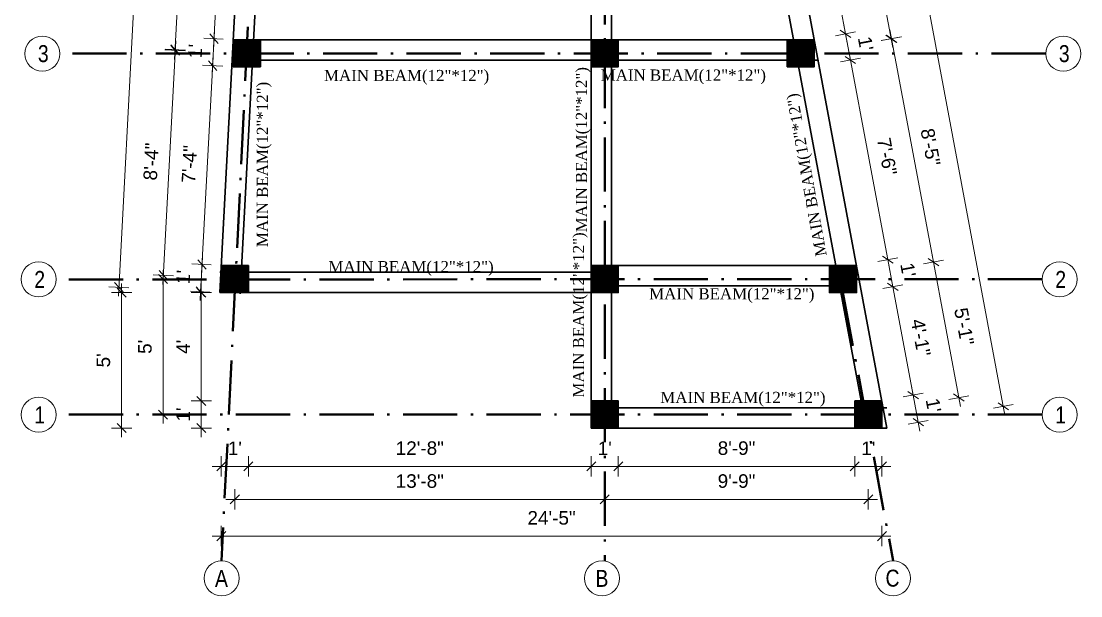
# Model space of a CAD drawing. Header units: inches. Extents: x 45643 to 70559, y -8725 to 1713.
# Drawn here: x 64613.7 to 65082.9, y -3886.4 to -3631.9 of the extents above; entities that cross this region are included whole.
import ezdxf

# ---------------------------------------------------------------- set-up
doc = ezdxf.new("R2010")
doc.units = ezdxf.units.IN
doc.header["$MEASUREMENT"] = 0
doc.linetypes.add('ACAD_ISO10W100', pattern=[18.5, 12, -3, 0.5, -3])
for name, color, linetype, lineweight in [('A-Wall', 250, 'Continuous', 40), ('A_Title Text', 105, 'Continuous', 60), ('ELEVATION', 6, 'Continuous', 30), ('Text', 7, 'Continuous', 9)]:
    doc.layers.add(name, color=color, linetype=linetype, lineweight=lineweight)
doc.styles.add('Arial', font='arial.ttf')
doc.styles.add('DIM', font='', dxfattribs={"height": 100})
doc.styles.get("Standard").update_dxf_attribs({"font": 'times.ttf'})
doc.styles.get('DIM').set_extended_font_data('VNI-Helve-Condense')
doc.dimstyles.new('Sudeep', dxfattribs={"dimtxt": 6, "dimasz": 4, "dimexe": 4.5, "dimexo": 4.5, "dimgap": 5, "dimtad": 1, "dimdec": 0, "dimlunit": 4, "dimtxsty": 'Arial', "dimblk": 'OBLIQUE', "dimcen": 250, "dimdle": 4, "dimclrd": 86, "dimclre": 5, "dimclrt": 1, "dimadec": 0, "dimazin": 0, "dimtfac": 1, "dimtdec": 0, "dimtix": 1, "dimtmove": 1, "dimatfit": 3, "dimldrblk": 'OBLIQUE', "dimfxl": 4.5, "dimfxlon": 1, "dimfrac": 2, "dimlwd": 15, "dimlwe": 13, "dimarcsym": 0})

# ---------------------------------------------------------------- blocks, each defined once
blk = doc.blocks.new('_Oblique')
at = {"color": 0, "linetype": 'ByBlock', "lineweight": -2}
blk.add_line((-0.5, -0.5), (0.5, 0.5), dxfattribs=at)
blk = doc.blocks.new('*D860')
at = {"layer": 'A_Title Text', "color": 5, "lineweight": 13, "transparency": 16777216}
for p, q in [((64697.83, -3739.86), (64689.3, -3739.41)), ((64697.19, -3751.86), (64688.66, -3751.41))]:
    blk.add_line(p, q, dxfattribs=at)
at = {"layer": 'A_Title Text', "color": 86, "lineweight": 15, "transparency": 16777216}
for p, q in [((64693.15, -3751.65), (64693.79, -3739.65)), ((64693.79, -3739.65), (64694, -3735.65)), ((64693.15, -3751.65), (64692.94, -3755.64))]:
    blk.add_line(p, q, dxfattribs=at)
at = {"layer": 'Defpoints', "color": 0, "transparency": 16777216}
for p in [(64693.79, -3739.65), (64702.32, -3740.1), (64701.68, -3752.1)]:
    blk.add_point(p, dxfattribs=at)
at = {"layer": 'A_Title Text', "color": 86, "lineweight": 15, "transparency": 16777216, "xscale": 4, "yscale": 4, "zscale": 4}
for p, rotation in [((64693.79, -3739.65), 266.951531071017), ((64693.15, -3751.65), 86.95153107101702)]:
    blk.add_blockref('_Oblique', p, dxfattribs=dict(at, rotation=rotation))
at = {"layer": 'A_Title Text', "color": 1, "transparency": 16777216, "insert": (64685.47, -3745.22), "char_height": 6, "attachment_point": 5, "rotation": 86.9515, "style": 'Arial'}
blk.add_mtext("1'", dxfattribs=at)
blk = doc.blocks.new('*D861')
at = {"layer": 'A_Title Text', "color": 86, "lineweight": 15, "transparency": 16777216}
blk.add_line((64693.58, -3743.64), (64698.69, -3647.62), dxfattribs=at)
at = {"layer": 'A_Title Text', "color": 5, "lineweight": 13, "transparency": 16777216}
for p, q in [((64702.97, -3651.85), (64693.99, -3651.37)), ((64697.83, -3739.86), (64689.3, -3739.41))]:
    blk.add_line(p, q, dxfattribs=at)
at = {"layer": 'Defpoints', "color": 0, "transparency": 16777216}
for p in [(64698.48, -3651.61), (64707.65, -3652.1), (64702.32, -3740.1)]:
    blk.add_point(p, dxfattribs=at)
at = {"layer": 'A_Title Text', "color": 86, "lineweight": 15, "transparency": 16777216, "xscale": 4, "yscale": 4, "zscale": 4}
for p, rotation in [((64698.48, -3651.61), 86.95153107069835), ((64693.79, -3739.65), 266.9515310706984)]:
    blk.add_blockref('_Oblique', p, dxfattribs=dict(at, rotation=rotation))
at = {"layer": 'A_Title Text', "color": 1, "transparency": 16777216, "insert": (64688.15, -3695.2), "char_height": 6, "attachment_point": 5, "rotation": 86.9515, "style": 'Arial'}
blk.add_mtext('7\'-4"', dxfattribs=at)
blk = doc.blocks.new('*D862')
at = {"layer": 'A_Title Text', "color": 86, "lineweight": 15, "transparency": 16777216}
for p, q in [((64699.12, -3639.65), (64699.33, -3635.65)), ((64698.48, -3651.61), (64699.12, -3639.65)), ((64698.48, -3651.61), (64698.27, -3655.61))]:
    blk.add_line(p, q, dxfattribs=at)
at = {"layer": 'A_Title Text', "color": 5, "lineweight": 13, "transparency": 16777216}
for p, q in [((64703.15, -3639.86), (64694.62, -3639.41)), ((64702.97, -3651.85), (64693.99, -3651.37))]:
    blk.add_line(p, q, dxfattribs=at)
at = {"layer": 'Defpoints', "color": 0, "transparency": 16777216}
for p in [(64699.12, -3639.65), (64707.65, -3640.1), (64707.65, -3652.1)]:
    blk.add_point(p, dxfattribs=at)
at = {"layer": 'A_Title Text', "color": 86, "lineweight": 15, "transparency": 16777216, "xscale": 4, "yscale": 4, "zscale": 4}
for p, rotation in [((64699.12, -3639.65), 266.9515310706984), ((64698.48, -3651.61), 86.95153107069831)]:
    blk.add_blockref('_Oblique', p, dxfattribs=dict(at, rotation=rotation))
at = {"layer": 'A_Title Text', "color": 1, "transparency": 16777216, "insert": (64690.8, -3645.2), "char_height": 6, "attachment_point": 5, "rotation": 86.9515, "style": 'Arial'}
blk.add_mtext("1'", dxfattribs=at)
blk = doc.blocks.new('*D734')
at = {"layer": 'A_Title Text', "color": 86, "lineweight": 15, "transparency": 16777216}
blk.add_line((64676.48, -3748.44), (64682.14, -3640.55), dxfattribs=at)
at = {"layer": 'A_Title Text', "color": 5, "lineweight": 13, "transparency": 16777216}
for p, q in [((64686.43, -3644.78), (64677.44, -3644.31)), ((64681.19, -3744.68), (64672.2, -3744.21))]:
    blk.add_line(p, q, dxfattribs=at)
at = {"layer": 'Defpoints', "color": 0, "transparency": 16777216}
for p in [(64681.93, -3644.55), (64713.56, -3646.21), (64708.32, -3746.1)]:
    blk.add_point(p, dxfattribs=at)
at = {"layer": 'A_Title Text', "color": 86, "lineweight": 15, "transparency": 16777216, "xscale": 4, "yscale": 4, "zscale": 4}
for p, rotation in [((64681.93, -3644.55), 86.99648609748124), ((64676.69, -3744.44), 266.9964860974812)]:
    blk.add_blockref('_Oblique', p, dxfattribs=dict(at, rotation=rotation))
at = {"layer": 'A_Title Text', "color": 1, "transparency": 16777216, "insert": (64671.26, -3694.07), "char_height": 6, "attachment_point": 5, "rotation": 86.9965, "style": 'Arial'}
blk.add_mtext('8\'-4"', dxfattribs=at)
blk = doc.blocks.new('*D736')
at = {"layer": 'A_Title Text', "color": 86, "lineweight": 15, "transparency": 16777216}
blk.add_line((64675.03, -3410.28), (64656.74, -3753.71), dxfattribs=at)
at = {"layer": 'A_Title Text', "color": 5, "lineweight": 13, "transparency": 16777216}
for p, q in [((64679.31, -3414.52), (64670.32, -3414.04)), ((64661.45, -3749.96), (64652.46, -3749.48))]:
    blk.add_line(p, q, dxfattribs=at)
at = {"layer": 'Defpoints', "color": 0, "transparency": 16777216}
for p in [(64719.55, -3416.66), (64656.95, -3749.72), (64701.68, -3752.1)]:
    blk.add_point(p, dxfattribs=at)
at = {"layer": 'A_Title Text', "color": 86, "lineweight": 15, "transparency": 16777216, "xscale": 4, "yscale": 4, "zscale": 4}
for p, rotation in [((64674.82, -3414.28), 86.95153107106754), ((64656.95, -3749.72), 266.9515310710676)]:
    blk.add_blockref('_Oblique', p, dxfattribs=dict(at, rotation=rotation))
at = {"layer": 'A_Title Text', "color": 1, "transparency": 16777216, "insert": (64657.83, -3581.57), "char_height": 6, "attachment_point": 5, "rotation": 86.9515, "style": 'Arial'}
blk.add_mtext("28'", dxfattribs=at)
blk = doc.blocks.new('*D865')
at = {"layer": 'A_Title Text', "color": 86, "lineweight": 15, "transparency": 16777216}
blk.add_line((64693.47, -3748.1), (64693.47, -3804.1), dxfattribs=at)
at = {"layer": 'A_Title Text', "color": 5, "lineweight": 13, "transparency": 16777216}
for p, q in [((64697.97, -3752.1), (64688.97, -3752.1)), ((64697.97, -3800.1), (64688.97, -3800.1))]:
    blk.add_line(p, q, dxfattribs=at)
at = {"layer": 'Defpoints', "color": 0, "transparency": 16777216}
for p in [(64866.13, -3752.1), (64693.47, -3800.1), (64866.13, -3800.1)]:
    blk.add_point(p, dxfattribs=at)
at = {"layer": 'A_Title Text', "color": 86, "lineweight": 15, "transparency": 16777216, "xscale": 4, "yscale": 4, "zscale": 4}
for p, rotation in [((64693.47, -3752.1), 90), ((64693.47, -3800.1), 270)]:
    blk.add_blockref('_Oblique', p, dxfattribs=dict(at, rotation=rotation))
at = {"layer": 'A_Title Text', "color": 1, "transparency": 16777216, "insert": (64685.47, -3776.1), "char_height": 6, "attachment_point": 5, "rotation": 90, "style": 'Arial'}
blk.add_mtext("4'", dxfattribs=at)
blk = doc.blocks.new('*D866')
at = {"layer": 'A_Title Text', "color": 5, "lineweight": 13, "transparency": 16777216}
for p, q in [((64697.97, -3800.1), (64688.97, -3800.1)), ((64697.97, -3812.1), (64688.97, -3812.1))]:
    blk.add_line(p, q, dxfattribs=at)
at = {"layer": 'A_Title Text', "color": 86, "lineweight": 15, "transparency": 16777216}
for p, q in [((64693.47, -3800.1), (64693.47, -3796.1)), ((64693.47, -3800.1), (64693.47, -3812.1)), ((64693.47, -3812.1), (64693.47, -3816.1))]:
    blk.add_line(p, q, dxfattribs=at)
at = {"layer": 'Defpoints', "color": 0, "transparency": 16777216}
for p in [(64866.13, -3800.1), (64693.47, -3812.1), (64866.13, -3812.1)]:
    blk.add_point(p, dxfattribs=at)
at = {"layer": 'A_Title Text', "color": 86, "lineweight": 15, "transparency": 16777216, "xscale": 4, "yscale": 4, "zscale": 4}
for p, rotation in [((64693.47, -3800.1), 270), ((64693.47, -3812.1), 90)]:
    blk.add_blockref('_Oblique', p, dxfattribs=dict(at, rotation=rotation))
at = {"layer": 'A_Title Text', "color": 1, "transparency": 16777216, "insert": (64685.46, -3806.1), "char_height": 6, "attachment_point": 5, "rotation": 90, "style": 'Arial'}
blk.add_mtext("1'", dxfattribs=at)
blk = doc.blocks.new('*D737')
at = {"layer": 'A_Title Text', "color": 86, "lineweight": 15, "transparency": 16777216}
blk.add_line((64676.57, -3810.1), (64676.57, -3742.1), dxfattribs=at)
at = {"layer": 'A_Title Text', "color": 5, "lineweight": 13, "transparency": 16777216}
for p, q in [((64681.07, -3746.1), (64672.07, -3746.1)), ((64681.07, -3806.1), (64672.07, -3806.1))]:
    blk.add_line(p, q, dxfattribs=at)
at = {"layer": 'Defpoints', "color": 0, "transparency": 16777216}
for p in [(64676.57, -3746.1), (64872.13, -3746.1), (64872.13, -3806.1)]:
    blk.add_point(p, dxfattribs=at)
at = {"layer": 'A_Title Text', "color": 86, "lineweight": 15, "transparency": 16777216, "xscale": 4, "yscale": 4, "zscale": 4}
for p, rotation in [((64676.57, -3746.1), 90), ((64676.57, -3806.1), 270)]:
    blk.add_blockref('_Oblique', p, dxfattribs=dict(at, rotation=rotation))
at = {"layer": 'A_Title Text', "color": 1, "transparency": 16777216, "insert": (64668.52, -3776.1), "char_height": 6, "attachment_point": 5, "rotation": 90, "style": 'Arial'}
blk.add_mtext("5'", dxfattribs=at)
blk = doc.blocks.new('*D738')
at = {"layer": 'A_Title Text', "color": 86, "lineweight": 15, "transparency": 16777216}
blk.add_line((64658.17, -3748.1), (64658.17, -3816.1), dxfattribs=at)
at = {"layer": 'A_Title Text', "color": 5, "lineweight": 13, "transparency": 16777216}
for p, q in [((64662.67, -3752.1), (64653.67, -3752.1)), ((64662.67, -3812.1), (64653.67, -3812.1))]:
    blk.add_line(p, q, dxfattribs=at)
at = {"layer": 'Defpoints', "color": 0, "transparency": 16777216}
for p in [(64875.13, -3752.1), (64658.17, -3812.1), (64875.13, -3812.1)]:
    blk.add_point(p, dxfattribs=at)
at = {"layer": 'A_Title Text', "color": 86, "lineweight": 15, "transparency": 16777216, "xscale": 4, "yscale": 4, "zscale": 4}
for p, rotation in [((64658.17, -3752.1), 90), ((64658.17, -3812.1), 270)]:
    blk.add_blockref('_Oblique', p, dxfattribs=dict(at, rotation=rotation))
at = {"layer": 'A_Title Text', "color": 1, "transparency": 16777216, "insert": (64650.12, -3782.1), "char_height": 6, "attachment_point": 5, "rotation": 90, "style": 'Arial'}
blk.add_mtext("5'", dxfattribs=at)
blk = doc.blocks.new('*D867')
at = {"layer": 'A_Title Text', "color": 5, "lineweight": 13, "transparency": 16777216}
for p, q in [((64702.32, -3824.57), (64702.32, -3833.57)), ((64714.32, -3824.57), (64714.32, -3833.57))]:
    blk.add_line(p, q, dxfattribs=at)
at = {"layer": 'A_Title Text', "color": 86, "lineweight": 15, "transparency": 16777216}
for p, q in [((64702.32, -3829.07), (64698.32, -3829.07)), ((64702.32, -3829.07), (64714.32, -3829.07)), ((64714.32, -3829.07), (64718.32, -3829.07))]:
    blk.add_line(p, q, dxfattribs=at)
at = {"layer": 'Defpoints', "color": 0, "transparency": 16777216}
for p in [(64702.32, -3752.1), (64714.32, -3752.1), (64714.32, -3829.07)]:
    blk.add_point(p, dxfattribs=at)
at = {"layer": 'A_Title Text', "color": 86, "lineweight": 15, "transparency": 16777216, "xscale": 4, "yscale": 4, "zscale": 4}
blk.add_blockref('_Oblique', (64702.32, -3829.07), dxfattribs=at)
at = {"layer": 'A_Title Text', "color": 86, "lineweight": 15, "transparency": 16777216, "xscale": 4, "yscale": 4, "zscale": 4, "rotation": 180}
blk.add_blockref('_Oblique', (64714.32, -3829.07), dxfattribs=at)
at = {"layer": 'A_Title Text', "color": 1, "transparency": 16777216, "insert": (64708.32, -3821.06), "char_height": 6, "attachment_point": 5, "style": 'Arial'}
blk.add_mtext("1'", dxfattribs=at)
blk = doc.blocks.new('*D868')
at = {"layer": 'A_Title Text', "color": 5, "lineweight": 13, "transparency": 16777216}
for p, q in [((64714.32, -3824.57), (64714.32, -3833.57)), ((64866.13, -3824.57), (64866.13, -3833.57))]:
    blk.add_line(p, q, dxfattribs=at)
at = {"layer": 'A_Title Text', "color": 86, "lineweight": 15, "transparency": 16777216}
blk.add_line((64710.32, -3829.07), (64870.13, -3829.07), dxfattribs=at)
at = {"layer": 'Defpoints', "color": 0, "transparency": 16777216}
for p in [(64714.32, -3752.1), (64866.13, -3812.1), (64866.13, -3829.07)]:
    blk.add_point(p, dxfattribs=at)
at = {"layer": 'A_Title Text', "color": 86, "lineweight": 15, "transparency": 16777216, "xscale": 4, "yscale": 4, "zscale": 4, "rotation": 180}
blk.add_blockref('_Oblique', (64714.32, -3829.07), dxfattribs=at)
at = {"layer": 'A_Title Text', "color": 86, "lineweight": 15, "transparency": 16777216, "xscale": 4, "yscale": 4, "zscale": 4}
blk.add_blockref('_Oblique', (64866.13, -3829.07), dxfattribs=at)
at = {"layer": 'A_Title Text', "color": 1, "transparency": 16777216, "insert": (64790.22, -3821.01), "char_height": 6, "attachment_point": 5, "style": 'Arial'}
blk.add_mtext('12\'-8"', dxfattribs=at)
blk = doc.blocks.new('*D869')
at = {"layer": 'A_Title Text', "color": 5, "lineweight": 13, "transparency": 16777216}
for p, q in [((64866.13, -3824.57), (64866.13, -3833.57)), ((64878.13, -3824.57), (64878.13, -3833.57))]:
    blk.add_line(p, q, dxfattribs=at)
at = {"layer": 'A_Title Text', "color": 86, "lineweight": 15, "transparency": 16777216}
for p, q in [((64866.13, -3829.07), (64862.13, -3829.07)), ((64866.13, -3829.07), (64878.13, -3829.07)), ((64878.13, -3829.07), (64882.13, -3829.07))]:
    blk.add_line(p, q, dxfattribs=at)
at = {"layer": 'Defpoints', "color": 0, "transparency": 16777216}
for p in [(64866.13, -3812.1), (64878.13, -3812.1), (64878.13, -3829.07)]:
    blk.add_point(p, dxfattribs=at)
at = {"layer": 'A_Title Text', "color": 86, "lineweight": 15, "transparency": 16777216, "xscale": 4, "yscale": 4, "zscale": 4}
blk.add_blockref('_Oblique', (64866.13, -3829.07), dxfattribs=at)
at = {"layer": 'A_Title Text', "color": 86, "lineweight": 15, "transparency": 16777216, "xscale": 4, "yscale": 4, "zscale": 4, "rotation": 180}
blk.add_blockref('_Oblique', (64878.13, -3829.07), dxfattribs=at)
at = {"layer": 'A_Title Text', "color": 1, "transparency": 16777216, "insert": (64872.13, -3821.06), "char_height": 6, "attachment_point": 5, "style": 'Arial'}
blk.add_mtext("1'", dxfattribs=at)
blk = doc.blocks.new('*D870')
at = {"layer": 'A_Title Text', "color": 5, "lineweight": 13, "transparency": 16777216}
for p, q in [((64878.13, -3824.57), (64878.13, -3833.57)), ((64982.84, -3824.57), (64982.84, -3833.57))]:
    blk.add_line(p, q, dxfattribs=at)
at = {"layer": 'A_Title Text', "color": 86, "lineweight": 15, "transparency": 16777216}
blk.add_line((64874.13, -3829.07), (64986.84, -3829.07), dxfattribs=at)
at = {"layer": 'Defpoints', "color": 0, "transparency": 16777216}
for p in [(64878.13, -3812.1), (64982.84, -3812.1), (64982.84, -3829.07)]:
    blk.add_point(p, dxfattribs=at)
at = {"layer": 'A_Title Text', "color": 86, "lineweight": 15, "transparency": 16777216, "xscale": 4, "yscale": 4, "zscale": 4, "rotation": 180}
blk.add_blockref('_Oblique', (64878.13, -3829.07), dxfattribs=at)
at = {"layer": 'A_Title Text', "color": 86, "lineweight": 15, "transparency": 16777216, "xscale": 4, "yscale": 4, "zscale": 4}
blk.add_blockref('_Oblique', (64982.84, -3829.07), dxfattribs=at)
at = {"layer": 'A_Title Text', "color": 1, "transparency": 16777216, "insert": (64930.48, -3821.01), "char_height": 6, "attachment_point": 5, "style": 'Arial'}
blk.add_mtext('8\'-9"', dxfattribs=at)
blk = doc.blocks.new('*D871')
at = {"layer": 'A_Title Text', "color": 5, "lineweight": 13, "transparency": 16777216}
for p, q in [((64982.84, -3824.57), (64982.84, -3833.57)), ((64994.84, -3824.57), (64994.84, -3833.57))]:
    blk.add_line(p, q, dxfattribs=at)
at = {"layer": 'A_Title Text', "color": 86, "lineweight": 15, "transparency": 16777216}
for p, q in [((64982.84, -3829.07), (64978.84, -3829.07)), ((64982.84, -3829.07), (64994.84, -3829.07)), ((64994.84, -3829.07), (64998.84, -3829.07))]:
    blk.add_line(p, q, dxfattribs=at)
at = {"layer": 'Defpoints', "color": 0, "transparency": 16777216}
for p in [(64982.84, -3812.1), (64994.84, -3812.1), (64994.84, -3829.07)]:
    blk.add_point(p, dxfattribs=at)
at = {"layer": 'A_Title Text', "color": 86, "lineweight": 15, "transparency": 16777216, "xscale": 4, "yscale": 4, "zscale": 4}
blk.add_blockref('_Oblique', (64982.84, -3829.07), dxfattribs=at)
at = {"layer": 'A_Title Text', "color": 86, "lineweight": 15, "transparency": 16777216, "xscale": 4, "yscale": 4, "zscale": 4, "rotation": 180}
blk.add_blockref('_Oblique', (64994.84, -3829.07), dxfattribs=at)
at = {"layer": 'A_Title Text', "color": 1, "transparency": 16777216, "insert": (64988.84, -3821.06), "char_height": 6, "attachment_point": 5, "style": 'Arial'}
blk.add_mtext("1'", dxfattribs=at)
blk = doc.blocks.new('*D739')
at = {"layer": 'A_Title Text', "color": 5, "lineweight": 13, "transparency": 16777216}
for p, q in [((64708.32, -3839.15), (64708.32, -3848.15)), ((64872.13, -3839.15), (64872.13, -3848.15))]:
    blk.add_line(p, q, dxfattribs=at)
at = {"layer": 'A_Title Text', "color": 86, "lineweight": 15, "transparency": 16777216}
blk.add_line((64704.32, -3843.65), (64876.13, -3843.65), dxfattribs=at)
at = {"layer": 'Defpoints', "color": 0, "transparency": 16777216}
for p in [(64708.32, -3746.1), (64872.13, -3746.1), (64872.13, -3843.65)]:
    blk.add_point(p, dxfattribs=at)
at = {"layer": 'A_Title Text', "color": 86, "lineweight": 15, "transparency": 16777216, "xscale": 4, "yscale": 4, "zscale": 4, "rotation": 180}
blk.add_blockref('_Oblique', (64708.32, -3843.65), dxfattribs=at)
at = {"layer": 'A_Title Text', "color": 86, "lineweight": 15, "transparency": 16777216, "xscale": 4, "yscale": 4, "zscale": 4}
blk.add_blockref('_Oblique', (64872.13, -3843.65), dxfattribs=at)
at = {"layer": 'A_Title Text', "color": 1, "transparency": 16777216, "insert": (64790.22, -3835.59), "char_height": 6, "attachment_point": 5, "style": 'Arial'}
blk.add_mtext('13\'-8"', dxfattribs=at)
blk = doc.blocks.new('*D740')
at = {"layer": 'A_Title Text', "color": 5, "lineweight": 13, "transparency": 16777216}
for p, q in [((64872.13, -3839.15), (64872.13, -3848.15)), ((64988.84, -3839.15), (64988.84, -3848.15))]:
    blk.add_line(p, q, dxfattribs=at)
at = {"layer": 'A_Title Text', "color": 86, "lineweight": 15, "transparency": 16777216}
blk.add_line((64868.13, -3843.65), (64992.84, -3843.65), dxfattribs=at)
at = {"layer": 'Defpoints', "color": 0, "transparency": 16777216}
for p in [(64872.13, -3746.1), (64988.84, -3806.1), (64988.84, -3843.65)]:
    blk.add_point(p, dxfattribs=at)
at = {"layer": 'A_Title Text', "color": 86, "lineweight": 15, "transparency": 16777216, "xscale": 4, "yscale": 4, "zscale": 4, "rotation": 180}
blk.add_blockref('_Oblique', (64872.13, -3843.65), dxfattribs=at)
at = {"layer": 'A_Title Text', "color": 86, "lineweight": 15, "transparency": 16777216, "xscale": 4, "yscale": 4, "zscale": 4}
blk.add_blockref('_Oblique', (64988.84, -3843.65), dxfattribs=at)
at = {"layer": 'A_Title Text', "color": 1, "transparency": 16777216, "insert": (64930.48, -3835.59), "char_height": 6, "attachment_point": 5, "style": 'Arial'}
blk.add_mtext('9\'-9"', dxfattribs=at)
blk = doc.blocks.new('*D741')
at = {"layer": 'A_Title Text', "color": 5, "lineweight": 13, "transparency": 16777216}
for p, q in [((64702.32, -3855.45), (64702.32, -3864.45)), ((64994.84, -3855.45), (64994.84, -3864.45))]:
    blk.add_line(p, q, dxfattribs=at)
at = {"layer": 'A_Title Text', "color": 86, "lineweight": 15, "transparency": 16777216}
blk.add_line((64698.32, -3859.95), (64998.84, -3859.95), dxfattribs=at)
at = {"layer": 'Defpoints', "color": 0, "transparency": 16777216}
for p in [(64702.32, -3752.1), (64994.84, -3812.1), (64994.84, -3859.95)]:
    blk.add_point(p, dxfattribs=at)
at = {"layer": 'A_Title Text', "color": 86, "lineweight": 15, "transparency": 16777216, "xscale": 4, "yscale": 4, "zscale": 4, "rotation": 180}
blk.add_blockref('_Oblique', (64702.32, -3859.95), dxfattribs=at)
at = {"layer": 'A_Title Text', "color": 86, "lineweight": 15, "transparency": 16777216, "xscale": 4, "yscale": 4, "zscale": 4}
blk.add_blockref('_Oblique', (64994.84, -3859.95), dxfattribs=at)
at = {"layer": 'A_Title Text', "color": 1, "transparency": 16777216, "insert": (64848.58, -3851.89), "char_height": 6, "attachment_point": 5, "style": 'Arial'}
blk.add_mtext('24\'-5"', dxfattribs=at)
blk = doc.blocks.new('*D872')
at = {"layer": 'A_Title Text', "color": 86, "lineweight": 15, "transparency": 16777216}
for p, q in [((64997.47, -3737.5), (64996.74, -3733.57)), ((64997.47, -3737.5), (64999.72, -3749.5)), ((64999.72, -3749.5), (65000.46, -3753.43))]:
    blk.add_line(p, q, dxfattribs=at)
at = {"layer": 'A_Title Text', "color": 5, "lineweight": 13, "transparency": 16777216}
for p, q in [((64993.05, -3738.33), (65001.9, -3736.67)), ((64995.3, -3750.33), (65004.14, -3748.67))]:
    blk.add_line(p, q, dxfattribs=at)
at = {"layer": 'Defpoints', "color": 0, "transparency": 16777216}
for p in [(64983.62, -3740.1), (64985.87, -3752.1), (64999.72, -3749.5)]:
    blk.add_point(p, dxfattribs=at)
at = {"layer": 'A_Title Text', "color": 86, "lineweight": 15, "transparency": 16777216, "xscale": 4, "yscale": 4, "zscale": 4}
for p, rotation in [((64997.47, -3737.5), 280.6171471808366), ((64999.72, -3749.5), 100.6171471808367)]:
    blk.add_blockref('_Oblique', p, dxfattribs=dict(at, rotation=rotation))
at = {"layer": 'A_Title Text', "color": 1, "transparency": 16777216, "insert": (65006.47, -3742.03), "char_height": 6, "attachment_point": 5, "rotation": 280.6171, "style": 'Arial'}
blk.add_mtext("1'", dxfattribs=at)
blk = doc.blocks.new('*D744')
at = {"layer": 'A_Title Text', "color": 5, "lineweight": 13, "transparency": 16777216}
for p, q in [((64995.3, -3750.33), (65004.14, -3748.67)), ((65004.3, -3798.33), (65013.14, -3796.67))]:
    blk.add_line(p, q, dxfattribs=at)
at = {"layer": 'A_Title Text', "color": 86, "lineweight": 15, "transparency": 16777216}
blk.add_line((64998.98, -3745.57), (65009.46, -3801.43), dxfattribs=at)
at = {"layer": 'Defpoints', "color": 0, "transparency": 16777216}
for p in [(64985.87, -3752.1), (64994.84, -3800.1), (65008.72, -3797.5)]:
    blk.add_point(p, dxfattribs=at)
at = {"layer": 'A_Title Text', "color": 86, "lineweight": 15, "transparency": 16777216, "xscale": 4, "yscale": 4, "zscale": 4}
for p, rotation in [((64999.72, -3749.5), 100.6171471808367), ((65008.72, -3797.5), 280.6171471808366)]:
    blk.add_blockref('_Oblique', p, dxfattribs=dict(at, rotation=rotation))
at = {"layer": 'A_Title Text', "color": 1, "transparency": 16777216, "insert": (65012.1, -3772.02), "char_height": 6, "attachment_point": 5, "rotation": 280.6171, "style": 'Arial'}
blk.add_mtext('4\'-1"', dxfattribs=at)
blk = doc.blocks.new('*D745')
at = {"layer": 'A_Title Text', "color": 86, "lineweight": 15, "transparency": 16777216}
for p, q in [((65008.72, -3797.5), (65007.98, -3793.57)), ((65008.72, -3797.5), (65010.97, -3809.5)), ((65010.97, -3809.5), (65011.71, -3813.43))]:
    blk.add_line(p, q, dxfattribs=at)
at = {"layer": 'A_Title Text', "color": 5, "lineweight": 13, "transparency": 16777216}
for p, q in [((65004.3, -3798.33), (65013.14, -3796.67)), ((65006.55, -3810.33), (65015.39, -3808.67))]:
    blk.add_line(p, q, dxfattribs=at)
at = {"layer": 'Defpoints', "color": 0, "transparency": 16777216}
for p in [(64994.84, -3800.1), (65010.97, -3809.5), (64997.09, -3812.1)]:
    blk.add_point(p, dxfattribs=at)
at = {"layer": 'A_Title Text', "color": 86, "lineweight": 15, "transparency": 16777216, "xscale": 4, "yscale": 4, "zscale": 4}
for p, rotation in [((65008.72, -3797.5), 280.6171471808366), ((65010.97, -3809.5), 100.6171471808367)]:
    blk.add_blockref('_Oblique', p, dxfattribs=dict(at, rotation=rotation))
at = {"layer": 'A_Title Text', "color": 1, "transparency": 16777216, "insert": (65017.72, -3802.02), "char_height": 6, "attachment_point": 5, "rotation": 280.6171, "style": 'Arial'}
blk.add_mtext("1'", dxfattribs=at)
blk = doc.blocks.new('*D747')
at = {"layer": 'A_Title Text', "color": 86, "lineweight": 15, "transparency": 16777216}
blk.add_line((64998.44, -3635.75), (65018.44, -3742.52), dxfattribs=at)
at = {"layer": 'A_Title Text', "color": 5, "lineweight": 13, "transparency": 16777216}
for p, q in [((64994.75, -3640.51), (65003.6, -3638.86)), ((65013.28, -3739.42), (65022.13, -3737.76))]:
    blk.add_line(p, q, dxfattribs=at)
at = {"layer": 'Defpoints', "color": 0, "transparency": 16777216}
for p in [(64964.92, -3646.1), (65017.7, -3738.59), (64977.62, -3746.1)]:
    blk.add_point(p, dxfattribs=at)
at = {"layer": 'A_Title Text', "color": 86, "lineweight": 15, "transparency": 16777216, "xscale": 4, "yscale": 4, "zscale": 4}
for p, rotation in [((64999.18, -3639.68), 100.6084701990648), ((65017.7, -3738.59), 280.6084701990648)]:
    blk.add_blockref('_Oblique', p, dxfattribs=dict(at, rotation=rotation))
at = {"layer": 'A_Title Text', "color": 1, "transparency": 16777216, "insert": (65016.37, -3687.65), "char_height": 6, "attachment_point": 5, "rotation": 280.6085, "style": 'Arial'}
blk.add_mtext('8\'-5"', dxfattribs=at)
blk = doc.blocks.new('*D748')
at = {"layer": 'A_Title Text', "color": 86, "lineweight": 15, "transparency": 16777216}
blk.add_line((65016.97, -3734.66), (65029.68, -3802.52), dxfattribs=at)
at = {"layer": 'A_Title Text', "color": 5, "lineweight": 13, "transparency": 16777216}
for p, q in [((65013.28, -3739.42), (65022.13, -3737.76)), ((65024.52, -3799.42), (65033.36, -3797.76))]:
    blk.add_line(p, q, dxfattribs=at)
at = {"layer": 'Defpoints', "color": 0, "transparency": 16777216}
for p in [(64977.62, -3746.1), (65028.94, -3798.59), (64988.84, -3806.1)]:
    blk.add_point(p, dxfattribs=at)
at = {"layer": 'A_Title Text', "color": 86, "lineweight": 15, "transparency": 16777216, "xscale": 4, "yscale": 4, "zscale": 4}
for p, rotation in [((65017.7, -3738.59), 100.6084701990648), ((65028.94, -3798.59), 280.6084701990648)]:
    blk.add_blockref('_Oblique', p, dxfattribs=dict(at, rotation=rotation))
at = {"layer": 'A_Title Text', "color": 1, "transparency": 16777216, "insert": (65031.25, -3767.11), "char_height": 6, "attachment_point": 5, "rotation": 280.6085, "style": 'Arial'}
blk.add_mtext('5\'-1"', dxfattribs=at)
blk = doc.blocks.new('*D749')
at = {"layer": 'A_Title Text', "color": 86, "lineweight": 15, "transparency": 16777216}
blk.add_line((65049.36, -3806.39), (64973.13, -3398.77), dxfattribs=at)
at = {"layer": 'A_Title Text', "color": 5, "lineweight": 13, "transparency": 16777216}
for p, q in [((64969.44, -3403.53), (64978.29, -3401.88)), ((65044.21, -3803.29), (65053.05, -3801.63))]:
    blk.add_line(p, q, dxfattribs=at)
at = {"layer": 'Defpoints', "color": 0, "transparency": 16777216}
for p in [(64973.86, -3402.71), (64922.32, -3412.34), (64997.09, -3812.1)]:
    blk.add_point(p, dxfattribs=at)
at = {"layer": 'A_Title Text', "color": 86, "lineweight": 15, "transparency": 16777216, "xscale": 4, "yscale": 4, "zscale": 4}
for p, rotation in [((64973.86, -3402.71), 100.5933034571072), ((65048.63, -3802.46), 280.5933034571073)]:
    blk.add_blockref('_Oblique', p, dxfattribs=dict(at, rotation=rotation))
at = {"layer": 'A_Title Text', "color": 1, "transparency": 16777216, "insert": (65019.17, -3601.1), "char_height": 6, "attachment_point": 5, "rotation": 280.5933, "style": 'Arial'}
blk.add_mtext('33\'-11"', dxfattribs=at)
blk = doc.blocks.new('*D1038')
at = {"layer": 'A_Title Text', "color": 86, "lineweight": 15, "transparency": 16777216}
blk.add_line((64998.21, -3741.44), (64980.16, -3645.17), dxfattribs=at)
at = {"layer": 'A_Title Text', "color": 5, "lineweight": 13, "transparency": 16777216}
for p, q in [((64976.48, -3649.93), (64985.32, -3648.28)), ((64993.05, -3738.33), (65001.9, -3736.67))]:
    blk.add_line(p, q, dxfattribs=at)
at = {"layer": 'Defpoints', "color": 0, "transparency": 16777216}
for p in [(64980.9, -3649.1), (64964.92, -3652.1), (64983.62, -3740.1)]:
    blk.add_point(p, dxfattribs=at)
at = {"layer": 'A_Title Text', "color": 86, "lineweight": 15, "transparency": 16777216, "xscale": 4, "yscale": 4, "zscale": 4}
for p, rotation in [((64980.9, -3649.1), 100.6171471808367), ((64997.47, -3737.5), 280.6171471808366)]:
    blk.add_blockref('_Oblique', p, dxfattribs=dict(at, rotation=rotation))
at = {"layer": 'A_Title Text', "color": 1, "transparency": 16777216, "insert": (64997.11, -3691.82), "char_height": 6, "attachment_point": 5, "rotation": 280.6171, "style": 'Arial'}
blk.add_mtext('7\'-6"', dxfattribs=at)
blk = doc.blocks.new('*D1039')
at = {"layer": 'A_Title Text', "color": 86, "lineweight": 15, "transparency": 16777216}
blk.add_line((64979.47, -3641.44), (64957.92, -3526.49), dxfattribs=at)
at = {"layer": 'A_Title Text', "color": 5, "lineweight": 13, "transparency": 16777216}
for p, q in [((64954.23, -3531.25), (64963.08, -3529.59)), ((64974.31, -3638.34), (64983.15, -3636.68))]:
    blk.add_line(p, q, dxfattribs=at)
at = {"layer": 'Defpoints', "color": 0, "transparency": 16777216}
for p in [(64958.65, -3530.42), (64942.72, -3533.41), (64964.92, -3640.1)]:
    blk.add_point(p, dxfattribs=at)
at = {"layer": 'A_Title Text', "color": 86, "lineweight": 15, "transparency": 16777216, "xscale": 4, "yscale": 4, "zscale": 4}
for p, rotation in [((64958.65, -3530.42), 100.6171471808367), ((64978.73, -3637.51), 280.6171471808366)]:
    blk.add_blockref('_Oblique', p, dxfattribs=dict(at, rotation=rotation))
at = {"layer": 'A_Title Text', "color": 1, "transparency": 16777216, "insert": (64976.62, -3582.48), "char_height": 6, "attachment_point": 5, "rotation": 280.6171, "style": 'Arial'}
blk.add_mtext('9\'-1"', dxfattribs=at)
blk = doc.blocks.new('*D1040')
at = {"layer": 'A_Title Text', "color": 86, "lineweight": 15, "transparency": 16777216}
blk.add_line((64688.42, -3521.86), (64681.66, -3648.85), dxfattribs=at)
at = {"layer": 'A_Title Text', "color": 5, "lineweight": 13, "transparency": 16777216}
for p, q in [((64692.7, -3526.09), (64683.71, -3525.61)), ((64686.36, -3645.09), (64677.38, -3644.61))]:
    blk.add_line(p, q, dxfattribs=at)
at = {"layer": 'Defpoints', "color": 0, "transparency": 16777216}
for p in [(64719.44, -3527.52), (64681.87, -3644.85), (64707.32, -3646.21)]:
    blk.add_point(p, dxfattribs=at)
at = {"layer": 'A_Title Text', "color": 86, "lineweight": 15, "transparency": 16777216, "xscale": 4, "yscale": 4, "zscale": 4}
for p, rotation in [((64688.21, -3525.85), 86.95153107069831), ((64681.87, -3644.85), 266.9515310706984)]:
    blk.add_blockref('_Oblique', p, dxfattribs=dict(at, rotation=rotation))
at = {"layer": 'A_Title Text', "color": 1, "transparency": 16777216, "insert": (64676.99, -3584.92), "char_height": 6, "attachment_point": 5, "rotation": 86.9515, "style": 'Arial'}
blk.add_mtext('9\'-11"', dxfattribs=at)
blk = doc.blocks.new('*D1041')
at = {"layer": 'A_Title Text', "color": 86, "lineweight": 15, "transparency": 16777216}
blk.add_line((64975.93, -3517.2), (64999.72, -3643.62), dxfattribs=at)
at = {"layer": 'A_Title Text', "color": 5, "lineweight": 13, "transparency": 16777216}
for p, q in [((64972.25, -3521.96), (64981.09, -3520.3)), ((64994.56, -3640.52), (65003.4, -3638.86))]:
    blk.add_line(p, q, dxfattribs=at)
at = {"layer": 'Defpoints', "color": 0, "transparency": 16777216}
for p in [(64942.72, -3527.52), (64998.98, -3639.69), (64964.92, -3646.1)]:
    blk.add_point(p, dxfattribs=at)
at = {"layer": 'A_Title Text', "color": 86, "lineweight": 15, "transparency": 16777216, "xscale": 4, "yscale": 4, "zscale": 4}
for p, rotation in [((64976.67, -3521.13), 100.6559947049612), ((64998.98, -3639.69), 280.6559947049612)]:
    blk.add_blockref('_Oblique', p, dxfattribs=dict(at, rotation=rotation))
at = {"layer": 'A_Title Text', "color": 1, "transparency": 16777216, "insert": (64995.75, -3578.92), "char_height": 6, "attachment_point": 5, "rotation": 280.656, "style": 'Arial'}
blk.add_mtext('10\'-1"', dxfattribs=at)
blk = doc.blocks.new('*D1043')
at = {"layer": 'A_Title Text', "color": 86, "lineweight": 15, "transparency": 16777216}
blk.add_line((64705.01, -3528.93), (64698.9, -3643.64), dxfattribs=at)
at = {"layer": 'A_Title Text', "color": 5, "lineweight": 13, "transparency": 16777216}
for p, q in [((64709.29, -3533.16), (64700.31, -3532.68)), ((64703.15, -3639.86), (64694.62, -3639.41))]:
    blk.add_line(p, q, dxfattribs=at)
at = {"layer": 'Defpoints', "color": 0, "transparency": 16777216}
for p in [(64713.97, -3533.41), (64699.12, -3639.65), (64707.65, -3640.1)]:
    blk.add_point(p, dxfattribs=at)
at = {"layer": 'A_Title Text', "color": 86, "lineweight": 15, "transparency": 16777216, "xscale": 4, "yscale": 4, "zscale": 4}
for p, rotation in [((64704.8, -3532.92), 86.95153107069831), ((64699.12, -3639.65), 266.9515310706984)]:
    blk.add_blockref('_Oblique', p, dxfattribs=dict(at, rotation=rotation))
at = {"layer": 'A_Title Text', "color": 1, "transparency": 16777216, "insert": (64693.91, -3585.85), "char_height": 6, "attachment_point": 5, "rotation": 86.9515, "style": 'Arial'}
blk.add_mtext('8\'-11"', dxfattribs=at)
blk = doc.blocks.new('*D1044')
at = {"layer": 'A_Title Text', "color": 86, "lineweight": 15, "transparency": 16777216}
for p, q in [((64978.73, -3637.51), (64977.99, -3633.58)), ((64980.9, -3649.1), (64978.73, -3637.51)), ((64980.9, -3649.1), (64981.64, -3653.04))]:
    blk.add_line(p, q, dxfattribs=at)
at = {"layer": 'A_Title Text', "color": 5, "lineweight": 13, "transparency": 16777216}
for p, q in [((64974.31, -3638.34), (64983.15, -3636.68)), ((64976.48, -3649.93), (64985.32, -3648.28))]:
    blk.add_line(p, q, dxfattribs=at)
at = {"layer": 'Defpoints', "color": 0, "transparency": 16777216}
for p in [(64964.92, -3640.1), (64978.73, -3637.51), (64964.92, -3652.1)]:
    blk.add_point(p, dxfattribs=at)
at = {"layer": 'A_Title Text', "color": 86, "lineweight": 15, "transparency": 16777216, "xscale": 4, "yscale": 4, "zscale": 4}
for p, rotation in [((64978.73, -3637.51), 280.6171471808366), ((64980.9, -3649.1), 100.6171471808367)]:
    blk.add_blockref('_Oblique', p, dxfattribs=dict(at, rotation=rotation))
at = {"layer": 'A_Title Text', "color": 1, "transparency": 16777216, "insert": (64987.69, -3641.83), "char_height": 6, "attachment_point": 5, "rotation": 280.6171, "style": 'Arial'}
blk.add_mtext("1'", dxfattribs=at)

msp = doc.modelspace()

# ---------------------------------------------------------------- hatches: boundary and pattern name
at = {"layer": 'ELEVATION'}
h = msp.add_hatch(dxfattribs=at)
h.set_pattern_fill('ANSI31', color=256)
h.set_pattern_definition([(45, (37699.32072, 12650.46693), (-0.08838834765, 0.08838834765), [])])
h.paths.add_polyline_path([(64719.646, -3640.1), (64707.646, -3640.1), (64707.646, -3652.1), (64719.646, -3652.1)])
h = msp.add_hatch(dxfattribs=at)
h.set_pattern_fill('ANSI31', color=256)
h.set_pattern_definition([(45, (37857.80091, 12650.46693), (-0.08838834765, 0.08838834765), [])])
h.paths.add_polyline_path([(64878.126, -3640.1), (64866.126, -3640.1), (64866.126, -3652.1), (64878.126, -3652.1)])
h = msp.add_hatch(dxfattribs=at)
h.set_pattern_fill('ANSI31', color=256)
h.set_pattern_definition([(45, (37944.59497, 12650.46693), (-0.08838834765, 0.08838834765), [])])
h.paths.add_polyline_path([(64964.92, -3640.1), (64952.92, -3640.1), (64952.92, -3652.1), (64964.92, -3652.1)])
h = msp.add_hatch(dxfattribs=at)
h.set_pattern_fill('ANSI31', color=256)
h.set_pattern_definition([(45, (37693.99511, 12550.46693), (-0.08838834765, 0.08838834765), [])])
h.paths.add_polyline_path([(64714.32, -3740.1), (64702.32, -3740.1), (64702.32, -3752.1), (64714.32, -3752.1)])
h = msp.add_hatch(dxfattribs=at)
h.set_pattern_fill('ANSI31', color=256)
h.set_pattern_definition([(45, (37857.80091, 12550.46693), (-0.08838834765, 0.08838834765), [])])
h.paths.add_polyline_path([(64878.126, -3740.1), (64866.126, -3740.1), (64866.126, -3752.1), (64878.126, -3752.1)])
h = msp.add_hatch(dxfattribs=at)
h.set_pattern_fill('ANSI31', color=256)
h.set_pattern_definition([(45, (37963.296, 12550.46693), (-0.08838834765, 0.08838834765), [])])
h.paths.add_polyline_path([(64983.621, -3740.1), (64971.621, -3740.1), (64971.621, -3752.1), (64983.621, -3752.1)])
h = msp.add_hatch(dxfattribs=at)
h.set_pattern_fill('ANSI31', color=256)
h.set_pattern_definition([(45, (37857.80091, 12490.46693), (-0.08838834765, 0.08838834765), [])])
h.paths.add_polyline_path([(64878.126, -3800.1), (64866.126, -3800.1), (64866.126, -3812.1), (64878.126, -3812.1)])
h = msp.add_hatch(dxfattribs=at)
h.set_pattern_fill('ANSI31', color=256)
h.set_pattern_definition([(45, (37974.51662, 12490.46693), (-0.08838834765, 0.08838834765), [])])
h.paths.add_polyline_path([(64994.842, -3800.1), (64982.842, -3800.1), (64982.842, -3812.1), (64994.842, -3812.1)])

# ---------------------------------------------------------------- linework, layer by layer
at = {"layer": 'A-Wall', "color": 6, "linetype": 'ACAD_ISO10W100', "ltscale": 2}
for p, q in [((64728.781, -3338.723), (64702.443, -3870.838)), ((64872.126, -3572.381), (64872.126, -3870.838)), ((65067.41, -3646.208), (64630.825, -3646.208)), ((65065.829, -3746.1), (64629.243, -3746.3)), ((64977.621, -3752.1), (64999.826, -3870.838)), ((65065.829, -3806.1), (64629.244, -3806.1))]:
    msp.add_line(p, q, dxfattribs=at)
at = {"layer": 'ELEVATION'}
for p, q in [((64985.671, -3800.02), (64913.481, -3413.999)), ((64997.086, -3812.1), (64922.327, -3412.345)), ((64719.545, -3416.661), (64701.681, -3752.1)), ((64728.533, -3417.139), (64710.668, -3752.579)), ((64866.126, -3422.543), (64866.126, -3812.1)), ((64875.126, -3422.351), (64875.126, -3812.1)), ((64719.646, -3640.1), (64719.646, -3649.1)), ((64719.646, -3640.1), (64964.92, -3640.1)), ((64866.126, -3643.1), (64866.126, -3652.1)), ((64719.646, -3649.1), (64966.603, -3649.1)), ((64701.681, -3743.1), (64866.126, -3743.1)), ((64878.126, -3740.1), (64971.621, -3740.1)), ((64701.681, -3752.1), (64866.126, -3752.1)), ((64878.126, -3749.1), (64971.621, -3749.1)), ((64866.126, -3803.1), (64997.086, -3803.1)), ((64866.126, -3812.1), (64997.086, -3812.1))]:
    msp.add_line(p, q, dxfattribs=at)
for points in [[(64707.646, -3640.1), (64719.646, -3640.1), (64719.646, -3652.1), (64707.646, -3652.1)], [(64866.126, -3640.1), (64878.126, -3640.1), (64878.126, -3652.1), (64866.126, -3652.1)], [(64952.92, -3640.1), (64964.92, -3640.1), (64964.92, -3652.1), (64952.92, -3652.1)], [(64702.32, -3740.1), (64714.32, -3740.1), (64714.32, -3752.1), (64702.32, -3752.1)], [(64866.126, -3740.1), (64878.126, -3740.1), (64878.126, -3752.1), (64866.126, -3752.1)], [(64971.621, -3740.1), (64983.621, -3740.1), (64983.621, -3752.1), (64971.621, -3752.1)], [(64866.126, -3800.1), (64878.126, -3800.1), (64878.126, -3812.1), (64866.126, -3812.1)], [(64982.842, -3800.1), (64994.842, -3800.1), (64994.842, -3812.1), (64982.842, -3812.1)]]:
    msp.add_lwpolyline(points, close=True, dxfattribs=at)
at = {"layer": 'Text', "ltscale": 0.5}
for centre in [(64623.061, -3646.315), (65075.174, -3646.315), (64621.479, -3746.208), (65073.592, -3746.208), (64621.48, -3806.208), (65073.593, -3806.208), (64702.443, -3878.602), (64870.915, -3878.592), (64999.826, -3878.602)]:
    msp.add_circle(centre, 7.764, dxfattribs=at)

# ---------------------------------------------------------------- texts
at = {"layer": 'Text', "ltscale": 0.5, "char_height": 7.5, "width": 853.30779, "attachment_point": 9, "style": 'DIM'}
for s, insert in [('3', (64625.883, -3650.127)), ('3', (65077.996, -3650.127)), ('2', (64624.302, -3750.02)), ('2', (65076.415, -3750.02)), ('1', (64624.302, -3810.02)), ('1', (65076.415, -3810.02)), ('A', (64705.265, -3882.414)), ('B', (64873.737, -3882.404)), ('C', (65002.649, -3882.414))]:
    msp.add_mtext(s, dxfattribs=dict(at, insert=insert))
at = {"layer": 'Text', "color": 2, "char_height": 4.94978, "width": 273.15765, "attachment_point": 1}
for insert in [(64740.303, -3653.489), (64862.839, -3653.302), (64742.261, -3738.151), (64884.303, -3750.157), (64889.234, -3796.045)]:
    msp.add_mtext('\\pi7.488;MAIN BEAM(12"*12")', dxfattribs=dict(at, insert=insert))
for insert, rotation in [((64859.331, -3732.894), 90), ((64718.052, -3739.438), 90), ((64966.929, -3743.824), 100.29745), ((64858.042, -3806.1), 90)]:
    msp.add_mtext('\\pi7.488;MAIN BEAM(12"*12")', dxfattribs=dict(at, insert=insert, rotation=rotation))

# ---------------------------------------------------------------- dimensions: what is measured, and where the dimension line sits
at = {"layer": 'A_Title Text'}
for p1, p2, distance, picture, middle in [((64997.086, -3812.1), (64922.322, -3412.345), -52.436, '*D749', (65019.175, -3601.1)), ((64719.545, -3416.661), (64701.681, -3752.1), -44.792, '*D736', (64657.833, -3581.57)), ((64708.32, -3746.1), (64713.561, -3646.208), 31.671, '*D734', (64671.261, -3694.072)), ((64701.681, -3752.1), (64702.32, -3740.1), 8.541, '*D860', (64685.47, -3745.22))]:
    dim = msp.add_aligned_dim(p1=p1, p2=p2, distance=distance, dimstyle='Sudeep', dxfattribs=at)
    dim.commit()
    dim.dimension.update_dxf_attribs({"geometry": picture, "text_midpoint": middle})
for base, p1, p2, angle, picture, middle in [((64998.981, -3639.692), (64942.723, -3527.515), (64964.92, -3646.1), 100.65599, '*D1041', (64995.751, -3578.918)), ((64681.87, -3644.852), (64719.436, -3527.515), (64707.32, -3646.208), 266.95153, '*D1040', (64676.986, -3584.923)), ((64958.654, -3530.422), (64964.92, -3640.1), (64942.723, -3533.408), 100.61715, '*D1039', (64976.617, -3582.481)), ((64699.116, -3639.646), (64713.967, -3533.408), (64707.646, -3640.1), 266.95153, '*D1043', (64693.906, -3585.854)), ((64699.116, -3639.646), (64707.646, -3652.1), (64707.646, -3640.1), 266.95153, '*D862', (64690.797, -3645.203)), ((64978.729, -3637.512), (64964.92, -3652.1), (64964.92, -3640.1), 100.61715, '*D1044', (64987.69, -3641.832)), ((65017.703, -3738.593), (64964.92, -3646.1), (64977.621, -3746.1), 100.60847, '*D747', (65016.366, -3687.654)), ((64980.902, -3649.105), (64983.621, -3740.1), (64964.92, -3652.1), 100.61715, '*D1038', (64997.113, -3691.819)), ((64698.479, -3651.612), (64702.32, -3740.1), (64707.646, -3652.1), 266.95153, '*D861', (64688.146, -3695.204)), ((65028.941, -3798.59), (64977.621, -3746.1), (64988.842, -3806.1), 100.60847, '*D748', (65031.247, -3767.107)), ((64999.722, -3749.503), (64983.621, -3740.1), (64985.865, -3752.1), 100.61715, '*D872', (65006.472, -3742.027)), ((64676.568, -3746.1), (64872.126, -3806.1), (64872.126, -3746.1), 90, '*D737', (64668.516, -3776.1)), ((64658.172, -3812.1), (64875.126, -3752.1), (64875.126, -3812.1), 90, '*D738', (64650.121, -3782.1)), ((64693.471, -3800.1), (64866.126, -3752.1), (64866.126, -3800.1), 90, '*D865', (64685.471, -3776.1)), ((65008.719, -3797.499), (64985.865, -3752.1), (64994.842, -3800.1), 100.61715, '*D744', (65012.096, -3772.025)), ((65010.968, -3809.498), (64994.842, -3800.1), (64997.086, -3812.1), 100.61715, '*D745', (65017.719, -3802.022)), ((64693.471, -3812.1), (64866.126, -3800.1), (64866.126, -3812.1), 90, '*D866', (64685.459, -3806.1))]:
    dim = msp.add_linear_dim(base=base, p1=p1, p2=p2, angle=angle, dimstyle='Sudeep', dxfattribs=at)
    dim.commit()
    dim.dimension.update_dxf_attribs({"geometry": picture, "text_midpoint": middle})
for base, p1, p2, picture, middle in [((64872.126, -3843.651), (64708.32, -3746.1), (64872.126, -3746.1), '*D739', (64790.223, -3835.586)), ((64988.842, -3843.651), (64872.126, -3746.1), (64988.842, -3806.1), '*D740', (64930.484, -3835.588)), ((64714.32, -3829.075), (64702.32, -3752.1), (64714.32, -3752.1), '*D867', (64708.32, -3821.063)), ((64994.842, -3859.952), (64702.32, -3752.1), (64994.842, -3812.1), '*D741', (64848.581, -3851.889)), ((64866.126, -3829.075), (64714.32, -3752.1), (64866.126, -3812.1), '*D868', (64790.223, -3821.011)), ((64878.126, -3829.075), (64866.126, -3812.1), (64878.126, -3812.1), '*D869', (64872.126, -3821.063)), ((64982.842, -3829.075), (64878.126, -3812.1), (64982.842, -3812.1), '*D870', (64930.484, -3821.011)), ((64994.842, -3829.075), (64982.842, -3812.1), (64994.842, -3812.1), '*D871', (64988.842, -3821.063))]:
    dim = msp.add_linear_dim(base=base, p1=p1, p2=p2, dimstyle='Sudeep', dxfattribs=at)
    dim.commit()
    dim.dimension.update_dxf_attribs({"geometry": picture, "text_midpoint": middle})

doc.saveas('drawing.dxf')
